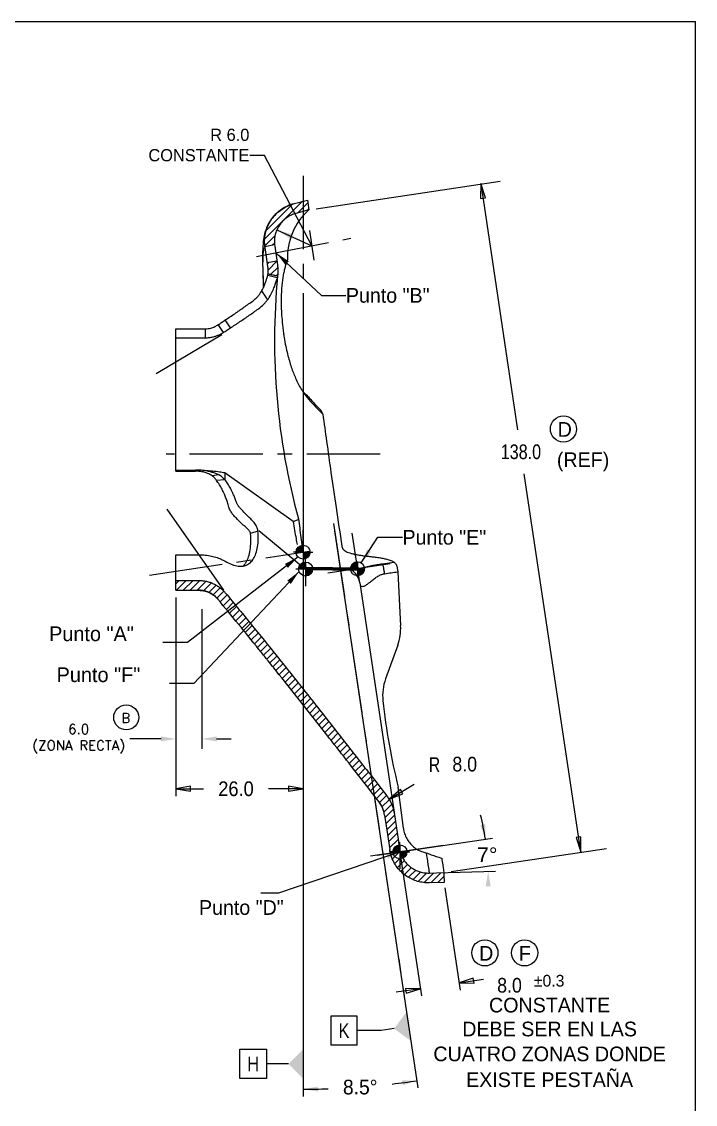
# Model space of a CAD drawing. Extents: x 0 to 594, y -9 to 420.
# Drawn here: x 456.4 to 594, y 198.8 to 420 of the extents above; entities that cross this region are included whole.
import ezdxf
from ezdxf.enums import TextEntityAlignment as Align

# ---------------------------------------------------------------- set-up
doc = ezdxf.new("R2010")
doc.units = 0
doc.header["$LTSCALE"] = 40
doc.header["$MEASUREMENT"] = 0
doc.linetypes.add('CENTER', pattern=[0.6, 0.375, -0.075, 0.075, -0.075])
doc.layers.get('0').update_dxf_attribs({"linetype": 'CONTINUOUS'})
doc.layers.get('Defpoints').update_dxf_attribs({"linetype": 'CONTINUOUS'})
doc.layers.add('DEFAULT_1', color=7, linetype='CENTER')
doc.styles.add('ROMANS', font='romans', dxfattribs={"height": 2})
doc.styles.add('TEXTSTYLE_0', font='txt', dxfattribs={"width": 0.8})
doc.dimstyles.get("Standard").update_dxf_attribs({"dimtxt": 2.5, "dimasz": 1.5, "dimexe": 0.18, "dimexo": 0.0625, "dimgap": 0.09, "dimtad": 0, "dimtih": 1, "dimtoh": 1, "dimlfac": 1.0065, "dimzin": 0, "dimdsep": 46, "dimtxsty": 'ROMANS', "dimcen": 1, "dimclrd": 6, "dimclre": 6, "dimclrt": 6, "dimadec": 0, "dimazin": 0, "dimtp": 0.1005, "dimtm": 0.1005, "dimtfac": 0.9, "dimtofl": 0, "dimtmove": 0, "dimatfit": 0, "dimfxl": 1, "dimtolj": 1, "dimtzin": 0, "dimarcsym": 0})

# ---------------------------------------------------------------- blocks, each defined once
blk = doc.blocks.new('*D11')
at = {"color": 6, "lineweight": -2}
for p, q in [((487.9, 300.11), (487.9, 271.45)), ((493.21, 299.97), (493.21, 271.45)), ((484.9, 273.45), (478.53, 273.45)), ((496.21, 273.45), (499.21, 273.45))]:
    blk.add_line(p, q, dxfattribs=at)
at = {"color": 6}
for points in [[(484.9, 273.95), (484.9, 272.95), (487.9, 273.45)], [(496.21, 273.95), (496.21, 272.95), (493.21, 273.45)]]:
    blk.add_solid(points, dxfattribs=at)
at = {"layer": 'Defpoints', "color": 0}
for p in [(487.9, 303.82), (493.21, 303.68), (493.21, 273.45)]:
    blk.add_point(p, dxfattribs=at)
at = {"color": 6, "insert": (468.06, 273.45), "char_height": 2, "attachment_point": 5, "style": 'ROMANS'}
blk.add_mtext('\\A1;6.0\\P(ZONA RECTA)', dxfattribs=at)

msp = doc.modelspace()

# ---------------------------------------------------------------- linework, layer by layer
at = {"color": 7, "linetype": 'Continuous'}
for p, q in [((0, 420), (594, 420)), ((594, 0), (594, 420)), ((511.8858, 382.7514), (514.7749, 383.5526)), ((514.7749, 383.5526), (515.0728, 381.5595)), ((515.0728, 381.5595), (512.4213, 380.8241)), ((515.1745, 377.3242), (516.0777, 371.2809)), ((508.0902, 374.1576), (508.6678, 370.2926)), ((508.268, 366.5554), (508.442, 367.1253)), ((506.6609, 363.1546), (505.4634, 365.0015)), ((487.8976, 328.138), (487.8976, 357.2467)), ((487.8976, 357.2467), (493.9557, 357.2467)), ((497.6104, 356.496), (496.5768, 358.1066)), ((487.8976, 355.403), (493.9557, 355.403)), ((514.2223, 343.836), (515.0502, 342.7962)), ((515.0502, 342.7962), (514.6741, 343.6622)), ((517.924, 339.7836), (517.5631, 340.5476)), ((487.8976, 328.3885), (491.9351, 328.3885)), ((487.8976, 328.138), (491.9351, 328.138)), ((497.9274, 326.3936), (496.2078, 326.2381)), ((503.5132, 318.6247), (503.5219, 318.6181)), ((505.7111, 317.1556), (505.7236, 317.1481)), ((512.9299, 318.391), (512.9302, 318.3896)), ((504.6599, 315.9022), (503.168, 315.397)), ((512.5506, 312.1093), (512.5506, 311.6128)), ((512.64, 312.3038), (512.64, 311.6131)), ((512.7293, 312.445), (512.7293, 311.6133)), ((512.8186, 312.5572), (512.8186, 311.6135)), ((512.9079, 312.6497), (512.9079, 311.6137)), ((512.9972, 312.7275), (512.9972, 311.614)), ((513.0865, 312.7935), (513.0865, 311.6142)), ((513.1759, 312.8495), (513.1759, 311.6144)), ((513.2652, 312.897), (513.2652, 311.6146)), ((513.3545, 312.9367), (513.3545, 311.6149)), ((513.4438, 312.9694), (513.4438, 311.6151)), ((513.5331, 312.9956), (513.5331, 311.6153)), ((513.6224, 313.0156), (513.6224, 311.6155)), ((513.7117, 313.0298), (513.7117, 311.6158)), ((513.8011, 313.0382), (513.8011, 311.616)), ((513.8904, 313.041), (513.8904, 310.1828)), ((487.8976, 303.8198), (487.8976, 311.068)), ((487.8976, 311.068), (492.6259, 311.068)), ((512.4613, 311.6126), (515.3194, 311.6198)), ((513.9797, 311.6164), (513.9797, 310.1856)), ((514.069, 311.6167), (514.069, 310.194)), ((514.1583, 311.6169), (514.1583, 310.2082)), ((514.2476, 311.6171), (514.2476, 310.2282)), ((514.337, 311.6174), (514.337, 310.2544)), ((514.4263, 311.6176), (514.4263, 310.2871)), ((514.5156, 311.6178), (514.5156, 310.3269)), ((514.6049, 311.618), (514.6049, 310.3743)), ((514.6942, 311.6183), (514.6942, 310.4303)), ((514.7835, 311.6185), (514.7835, 310.4963)), ((514.8728, 311.6187), (514.8728, 310.5741)), ((514.9622, 311.6189), (514.9622, 310.6666)), ((515.0515, 311.6192), (515.0515, 310.7788)), ((515.1408, 311.6194), (515.1408, 310.92)), ((515.2301, 311.6196), (515.2301, 311.1145)), ((512.9812, 308.1638), (515.8393, 308.171)), ((513.0705, 308.6605), (513.0705, 308.164)), ((513.1598, 308.855), (513.1598, 308.1642)), ((513.2491, 308.9962), (513.2491, 308.1644)), ((513.3385, 309.1083), (513.3385, 308.1647)), ((513.4278, 309.2009), (513.4278, 308.1649)), ((513.5171, 309.2787), (513.5171, 308.1651)), ((513.6064, 309.3446), (513.6064, 308.1654)), ((513.6957, 309.4007), (513.6957, 308.1656)), ((513.785, 309.4481), (513.785, 308.1658)), ((513.8744, 309.4879), (513.8744, 308.166)), ((513.9637, 309.5206), (513.9637, 308.1663)), ((514.053, 309.5468), (514.053, 308.1665)), ((514.1423, 309.5668), (514.1423, 308.1667)), ((514.2316, 309.5809), (514.2316, 308.1669)), ((514.3209, 309.5894), (514.3209, 308.1672)), ((514.4102, 309.5921), (514.4102, 306.734)), ((514.4996, 308.1676), (514.4996, 306.7368)), ((514.5889, 308.1678), (514.5889, 306.7452)), ((514.6782, 308.1681), (514.6782, 306.7593)), ((514.7675, 308.1683), (514.7675, 306.7794)), ((514.8568, 308.1685), (514.8568, 306.8056)), ((514.9461, 308.1687), (514.9461, 306.8383)), ((515.0355, 308.169), (515.0355, 306.878)), ((515.1248, 308.1692), (515.1248, 306.9254)), ((515.2141, 308.1694), (515.2141, 306.9815)), ((515.3034, 308.1696), (515.3034, 307.0475)), ((515.3927, 308.1699), (515.3927, 307.1253)), ((515.482, 308.1701), (515.482, 307.2178)), ((515.5713, 308.1703), (515.5713, 307.3299)), ((515.6607, 308.1705), (515.6607, 307.4712)), ((515.75, 308.1708), (515.75, 307.6657)), ((520.0876, 309.1979), (520.0878, 309.1978)), ((521.0928, 308.8585), (521.0936, 308.8584)), ((521.3097, 308.8313), (521.3105, 308.8313)), ((523.5791, 308.2184), (526.4372, 308.2256)), ((523.6684, 308.7151), (523.6684, 308.2186)), ((523.7577, 308.9096), (523.7577, 308.2189)), ((523.847, 309.0509), (523.847, 308.2191)), ((523.9364, 309.163), (523.9364, 308.2193)), ((524.0257, 309.2555), (524.0257, 308.2195)), ((524.115, 309.3333), (524.115, 308.2198)), ((524.2043, 309.3993), (524.2043, 308.22)), ((524.2936, 309.4553), (524.2936, 308.2202)), ((524.3829, 309.5028), (524.3829, 308.2204)), ((524.4722, 309.5425), (524.4722, 308.2207)), ((524.5616, 309.5752), (524.5616, 308.2209)), ((524.6509, 309.6014), (524.6509, 308.2211)), ((524.7402, 309.6214), (524.7402, 308.2213)), ((524.8295, 309.6356), (524.8295, 308.2216)), ((524.9188, 309.644), (524.9188, 308.2218)), ((525.0081, 309.6468), (525.0081, 306.7886)), ((525.0975, 308.2222), (525.0975, 306.7914)), ((525.1868, 308.2225), (525.1868, 306.7998)), ((525.2761, 308.2227), (525.2761, 306.814)), ((525.3654, 308.2229), (525.3654, 306.834)), ((525.4547, 308.2232), (525.4547, 306.8602)), ((525.544, 308.2234), (525.544, 306.8929)), ((525.6333, 308.2236), (525.6333, 306.9327)), ((525.7227, 308.2238), (525.7227, 306.9801)), ((525.812, 308.2241), (525.812, 307.0361)), ((525.9013, 308.2243), (525.9013, 307.1021)), ((525.9906, 308.2245), (525.9906, 307.1799)), ((526.0799, 308.2247), (526.0799, 307.2724)), ((526.1692, 308.225), (526.1692, 307.3846)), ((526.2586, 308.2252), (526.2586, 307.5258)), ((526.3479, 308.2254), (526.3479, 307.7203)), ((533.0353, 308.7279), (533.2107, 307.5945)), ((487.8976, 305.8198), (492.622, 305.8198)), ((525.4538, 305.3324), (533.5509, 251.1543)), ((487.8976, 303.8198), (492.622, 303.8198)), ((530.9085, 261.9129), (530.9086, 261.9128)), ((529.3281, 260.6872), (529.3281, 260.6872)), ((530.5209, 257.897), (531.5728, 250.8587)), ((532.4994, 258.1895), (532.5002, 258.1845)), ((532.231, 250.3875), (535.0892, 250.3947)), ((532.3204, 250.8842), (532.3204, 250.3877)), ((532.4097, 251.0787), (532.4097, 250.3879)), ((532.499, 251.2199), (532.499, 250.3881)), ((532.5883, 251.332), (532.5883, 250.3884)), ((532.6777, 251.4246), (532.6777, 250.3886)), ((532.767, 251.5024), (532.767, 250.3888)), ((532.8563, 251.5683), (532.8563, 250.3891)), ((532.9456, 251.6244), (532.9456, 250.3893)), ((533.0349, 251.6718), (533.0349, 250.3895)), ((533.1242, 251.7116), (533.1242, 250.3897)), ((533.2135, 251.7443), (533.2135, 250.39)), ((533.3029, 251.7705), (533.3029, 250.3902)), ((533.3922, 251.7905), (533.3922, 250.3904)), ((533.4815, 251.8046), (533.4815, 250.3906)), ((533.5708, 251.8131), (533.5708, 250.3909)), ((533.6601, 251.8159), (533.6601, 248.9577)), ((533.7494, 250.3913), (533.7494, 248.9605)), ((533.8388, 250.3915), (533.8388, 248.9689)), ((533.9281, 250.3918), (533.9281, 248.983)), ((534.0174, 250.392), (534.0174, 249.0031)), ((534.1067, 250.3922), (534.1067, 249.0293)), ((534.196, 250.3924), (534.196, 249.062)), ((534.2853, 250.3927), (534.2853, 249.1017)), ((534.3746, 250.3929), (534.3746, 249.1491)), ((534.464, 250.3931), (534.464, 249.2052)), ((534.5533, 250.3933), (534.5533, 249.2712)), ((534.6426, 250.3936), (534.6426, 249.349)), ((534.7319, 250.3938), (534.7319, 249.4415)), ((534.8212, 250.394), (534.8212, 249.5536)), ((534.9105, 250.3942), (534.9105, 249.6949)), ((534.9999, 250.3945), (534.9999, 249.8894)), ((539.6422, 246.0424), (542.6387, 246.1209)), ((542.6911, 244.1213), (539.6947, 244.0429))]:
    msp.add_line(p, q, dxfattribs=at)
at = {"color": 6, "linetype": 'Continuous'}
for p, q in [((516.5563, 381.7812), (554.1069, 387.3932)), ((550.1878, 386.9136), (557.705, 336.6151)), ((508.4236, 372.7267), (517.6272, 364.0722)), ((517.6272, 364.0722), (522.6272, 364.0722)), ((513.8976, 357.4781), (513.8976, 200.3808)), ((570.5893, 250.4043), (559.05, 327.6151)), ((520.3289, 315.9456), (537.3398, 202.1229)), ((525.7596, 309.4332), (529.1876, 314.6464)), ((529.1876, 314.6464), (534.1876, 314.6464)), ((512.8536, 310.6284), (490.2564, 293.1645)), ((513.0772, 307.6481), (491.5811, 284.7956)), ((513.8976, 308.1197), (513.8976, 261.7685)), ((514.415, 306.1582), (514.415, 304.6582)), ((487.8976, 302.3198), (487.8976, 261.7685)), ((490.2564, 293.1645), (485.2564, 293.1645)), ((491.5811, 284.7956), (486.5811, 284.7956)), ((487.8976, 263.2685), (493.5604, 263.2685)), ((513.8976, 263.2685), (506.8104, 263.2685)), ((531.4489, 261.1227), (536.5792, 264.1974)), ((529.019, 249.6745), (552.5992, 253.1986)), ((544.1222, 246.3426), (575.8627, 251.0862)), ((533.7452, 249.854), (538.0684, 220.9265)), ((541.1417, 246.0817), (553.1942, 246.3973)), ((542.8581, 243.0032), (545.9808, 222.109)), ((545.7591, 223.5925), (550.7042, 224.3316)), ((537.8467, 222.41), (532.9016, 221.671))]:
    msp.add_line(p, q, dxfattribs=at)
at = {"color": 5, "linetype": 'Continuous'}
for p, q in [((506.0657, 375.6164), (513.7052, 383.256)), ((512.7898, 380.9263), (514.8583, 382.9948)), ((506.4019, 377.3668), (511.7266, 382.6915)), ((514.7467, 381.469), (515.0422, 381.7645)), ((506.0898, 374.2263), (508.1761, 376.3126)), ((507.6724, 374.3947), (508.0473, 374.7696)), ((506.6124, 370.5063), (506.9449, 370.8388)), ((506.7505, 369.2301), (508.5566, 371.0363)), ((507.2426, 368.3081), (508.7132, 369.7787)), ((508.4056, 368.0568), (508.7213, 368.3726)), ((487.8976, 305.1225), (488.595, 305.8198)), ((488.0092, 303.8198), (490.0092, 305.8198)), ((489.4234, 303.8198), (491.4234, 305.8198)), ((490.8376, 303.8198), (492.8264, 305.8086)), ((492.2518, 303.8198), (494.0928, 305.6608)), ((493.5661, 303.7199), (495.1735, 305.3273)), ((494.6438, 303.3834), (496.1298, 304.8694)), ((495.5481, 302.8735), (496.9727, 304.298)), ((496.2912, 302.2024), (497.7058, 303.6169)), ((496.9423, 301.4392), (498.3635, 302.8604)), ((497.5809, 300.6636), (499.0031, 302.0858)), ((498.2196, 299.888), (499.6426, 301.3111)), ((498.8582, 299.1124), (500.2822, 300.5365)), ((499.4968, 298.3368), (500.9211, 299.7611)), ((500.1354, 297.5612), (501.557, 298.9828)), ((500.7733, 296.7849), (502.1929, 298.2045)), ((501.4067, 296.0041), (502.8288, 297.4262)), ((502.0401, 295.2233), (503.4647, 296.6479)), ((502.6736, 294.4426), (504.098, 295.867)), ((503.307, 293.6618), (504.7307, 295.0855)), ((503.9404, 292.881), (505.3635, 294.3041)), ((504.5739, 292.1002), (505.9963, 293.5226)), ((505.2052, 291.3173), (506.6278, 292.7399)), ((505.8346, 290.5325), (507.2579, 291.9558)), ((506.464, 289.7477), (507.888, 291.1717)), ((507.0934, 288.9629), (508.5181, 290.3876)), ((507.7228, 288.1781), (509.1479, 289.6032)), ((508.3523, 287.3933), (509.7757, 288.8168)), ((508.9817, 286.6085), (510.4035, 288.0304)), ((509.6081, 285.8208), (511.0313, 287.244)), ((510.2343, 285.0328), (511.6591, 286.4575)), ((510.8605, 284.2447), (512.2854, 285.6696)), ((511.4867, 283.4567), (512.9112, 284.8812)), ((512.1129, 282.6687), (513.537, 284.0928)), ((512.7391, 281.8807), (514.1628, 283.3044)), ((513.3644, 281.0918), (514.7879, 282.5153)), ((513.988, 280.3012), (515.412, 281.7252)), ((514.6116, 279.5106), (516.0361, 280.935)), ((515.2352, 278.72), (516.6602, 280.1449)), ((515.8588, 277.9294), (517.2842, 279.3547)), ((516.4824, 277.1387), (517.9068, 278.5631)), ((517.106, 276.3481), (518.5294, 277.7715)), ((517.7279, 275.5558), (519.152, 276.9798)), ((518.3494, 274.7631), (519.7746, 276.1882)), ((518.9709, 273.9703), (520.3962, 275.3957)), ((519.5924, 273.1776), (521.0175, 274.6027)), ((520.2139, 272.3849), (521.6388, 273.8098)), ((520.8354, 271.5922), (522.26, 273.0168)), ((521.4563, 270.7989), (522.881, 272.2236)), ((522.0761, 270.0045), (523.5011, 271.4294)), ((522.6958, 269.21), (524.1211, 270.6353)), ((523.3156, 268.4156), (524.7412, 269.8412)), ((523.9354, 267.6211), (525.3613, 269.0471)), ((524.5551, 266.8267), (525.9805, 268.252)), ((525.1749, 266.0322), (526.5996, 267.4569)), ((525.7935, 265.2366), (527.2186, 266.6617)), ((526.4119, 264.4407), (527.8377, 265.8666)), ((527.0302, 263.6449), (528.4563, 265.071)), ((527.6485, 262.849), (529.0745, 264.2749)), ((528.2669, 262.0531), (529.6926, 263.4788)), ((528.8852, 261.2572), (530.3107, 262.6828)), ((529.4858, 260.4436), (530.9268, 261.8846)), ((530.0037, 259.5473), (531.4825, 261.0261)), ((530.3762, 258.5056), (531.9454, 260.0748)), ((530.6069, 257.3221), (532.3027, 259.0179)), ((530.7908, 256.0917), (532.55, 257.851)), ((530.9746, 254.8614), (532.7339, 256.6207)), ((531.1585, 253.631), (532.9178, 255.3903)), ((531.3424, 252.4007), (533.1017, 254.16)), ((531.5263, 251.1704), (533.2855, 252.9296)), ((531.7747, 250.0046), (533.4694, 251.6993)), ((532.1361, 248.9518), (533.705, 250.5207)), ((532.6037, 248.0051), (534.0826, 249.4841)), ((533.1608, 247.148), (534.6047, 248.5919)), ((533.8329, 246.406), (535.2511, 247.8241)), ((534.5897, 245.7486), (536.016, 247.1748)), ((535.4257, 245.1703), (536.9049, 246.6495)), ((536.3606, 244.691), (537.9376, 246.268)), ((537.4072, 244.3234), (539.1574, 246.0736)), ((538.5957, 244.0976), (540.5646, 246.0666)), ((539.9621, 244.0499), (542.0168, 246.1046)), ((541.4144, 244.0879), (542.6593, 245.3329))]:
    msp.add_line(p, q, dxfattribs=at)
at = {"linetype": 'Continuous'}
for p, q in [((511.8829, 382.7521), (511.8858, 382.7514)), ((508.6216, 367.6844), (506.6748, 368.1655)), ((499.044, 357.4198), (497.9953, 359.0416)), ((493.9557, 355.403), (493.9557, 357.2467)), ((491.9351, 328.3885), (491.9351, 328.138)), ((493.7496, 328.2585), (493.2307, 328.0201)), ((511.8747, 317.8368), (497.931, 327.7858)), ((496.6837, 327.3801), (495.3231, 327.1804)), ((530.1021, 309.2348), (532.4635, 309.563)), ((496.4681, 302.0143), (496.4683, 302.0145)), ((519.6545, 216.8553), (524.8545, 216.8553)), ((519.6545, 210.8553), (519.6545, 216.8553)), ((524.8545, 216.8553), (524.8545, 210.8553)), ((529.8545, 213.8553), (524.8545, 213.8553)), ((532.4941, 214.2498), (529.8545, 213.8553)), ((524.8545, 210.8553), (519.6545, 210.8553)), ((500.9976, 210.0373), (506.3976, 210.0373)), ((500.9976, 204.0373), (500.9976, 210.0373)), ((506.3976, 204.0373), (500.9976, 204.0373))]:
    msp.add_line(p, q, dxfattribs=at)
at = {"color": 6, "linetype": 'CENTER'}
msp.add_line((504.3589, 372.0238), (523.6456, 375.7426), dxfattribs=at)
for p, q in [((506.0902, 374.0785), (508.0587, 374.4719)), ((506.5734, 370.7672), (508.5402, 371.1464)), ((497.2782, 356.0115), (483.8499, 348.0459)), ((497.6978, 303.816), (486.1579, 320.376)), ((514.3683, 308.068), (504.8186, 315.9663)), ((533.2125, 307.5833), (533.81, 296.5611)), ((533.2301, 292.6228), (530.7333, 285.7096)), ((534.4053, 255.2282), (533.3281, 263.5701))]:
    msp.add_line(p, q)
at = {"color": 2, "linetype": 'Continuous'}
for p, q in [((513.8976, 313.1198), (513.8976, 316.1562)), ((513.8976, 311.6198), (513.8976, 313.1198)), ((525.022, 308.2225), (525.022, 309.7225)), ((533.6682, 248.3692), (533.6682, 246.8692))]:
    msp.add_line(p, q, dxfattribs=at)
at = {"lineweight": 60}
msp.add_line((525.2651, 308.1224), (514.5765, 308.2373), dxfattribs=at)
at = {"color": 0, "linetype": 'Continuous'}
for p, q in [((506.3976, 210.0373), (506.3976, 204.0373)), ((510.8976, 207.0373), (506.3976, 207.0373))]:
    msp.add_line(p, q, dxfattribs=at)
at = {"color": 6, "linetype": 'Continuous'}
for points in [[(551.1258, 384.0205), (550.1878, 386.9136), (550.1367, 383.8727), (551.1258, 384.0205)], [(490.8976, 263.7685), (487.8976, 263.2685), (490.8976, 262.7685), (490.8976, 263.7685)], [(510.8976, 262.7685), (513.8976, 263.2685), (510.8976, 263.7685), (510.8976, 262.7685)], [(533.7651, 263.0938), (531.4489, 261.1227), (534.2791, 262.236), (533.7651, 263.0938)], [(569.6513, 253.2974), (570.5893, 250.4043), (570.6404, 253.4453), (569.6513, 253.2974)], [(548.6522, 224.5305), (545.7591, 223.5925), (548.8, 223.5415), (548.6522, 224.5305)], [(534.9536, 221.4721), (537.8467, 222.41), (534.8058, 222.4611), (534.9536, 221.4721)]]:
    msp.add_lwpolyline(points, dxfattribs=at)
for centre, radius in [((567.0632, 336.7702), 2.6745), ((477.7662, 277.8381), 2.5492), ((551.0121, 229.7318), 2.6745), ((559.1335, 229.7318), 2.6745)]:
    msp.add_circle(centre, radius)
at = {"color": 7, "linetype": 'Continuous'}
for centre in [(513.8904, 311.6119), (514.4102, 308.1631), (525.0081, 308.2177), (533.6601, 250.3868)]:
    msp.add_circle(centre, 1.4291, dxfattribs=at)
for centre, radius, start, end in [((523.8831, 371.7501), 13.1932, 132.255822, 182.230361), ((647.4263, 354.9305), 139.3715, 174.619232, 195.199057), ((523.8247, 296.0197), 10, 340.142204, 3.103281), ((540.1387, 282.3127), 10, 160.142204, 185.922414), ((654.7381, 294.2008), 125.2144, 185.922414, 194.159733)]:
    msp.add_arc(centre, radius, start, end)
msp.add_arc((524.5869, 257.0102), 6, 8.500011, 37.795187, dxfattribs=at)
at = {"color": 6, "linetype": 'Continuous'}
for centre, radius, start, end in [((497.2968, 244.9336), 54.4166, 8.5, 13.764548), ((513.8976, 358.9781), 157.0973, 276.646392, 278.5), ((513.8976, 358.9781), 157.0973, 270, 271.872294)]:
    msp.add_arc(centre, radius, start, end, dxfattribs=at)
at = {"color": 7, "linetype": 'Continuous'}
for points in [[(511.844, 382.7509), (510.3361, 382.1649), (508.8165, 381.1626), (507.6569, 379.9761), (506.8431, 378.744), (506.3351, 377.6178), (506.0415, 376.6667), (505.873, 375.8737), (505.7694, 375.1656), (505.7017, 374.4837), (505.6622, 373.8916)], [(509.3233, 381.5163), (510.5509, 382.2494), (511.8858, 382.7514)], [(506.1108, 373.8626), (506.0274, 375.3095), (506.2073, 376.7514), (506.6453, 378.137), (507.327, 379.4205), (508.2296, 380.5595), (509.3233, 381.5163)], [(512.4213, 380.8241), (511.5012, 380.4859), (510.6451, 380.0003), (509.8802, 379.3814), (509.2271, 378.6465), (508.7031, 377.8152)], [(508.7031, 377.8152), (508.3348, 376.9486), (508.1066, 376.0344), (508.0245, 375.0947), (508.0902, 374.1576)], [(505.6622, 373.8916), (505.6569, 373.7921)], [(506.6885, 369.997), (506.3999, 371.9284), (506.1108, 373.8626)], [(505.6569, 373.7921), (505.629, 373.0644), (505.6149, 372.2762), (505.6141, 371.4122), (505.6264, 370.4611), (505.6524, 369.4138), (505.6928, 368.2626), (505.7484, 367.0013), (505.8158, 365.7014)], [(506.6187, 367.8424), (506.7286, 368.5551), (506.752, 369.2784), (506.6885, 369.997)], [(508.6678, 370.2926), (508.7525, 369.334), (508.7212, 368.3703), (508.5747, 367.4198)], [(506.3573, 367.1462), (506.4299, 367.3823), (506.5007, 367.6051)], [(506.5007, 367.6051), (506.5488, 367.7365), (506.5888, 367.8161), (506.6045, 367.8347), (506.6187, 367.8424)], [(508.669, 367.9999), (508.018, 368.1406), (507.366, 368.2814), (506.7129, 368.4225)], [(508.442, 367.1253), (508.4975, 367.2885), (508.5414, 367.3872), (508.5593, 367.4117), (508.5747, 367.4198)], [(503.7062, 362.9846), (504.5321, 363.7279), (504.8975, 364.1589), (505.2234, 364.6132), (505.7398, 365.5277), (506.0995, 366.3781), (506.3424, 367.0982), (506.3573, 367.1462)], [(504.7784, 361.3309), (505.8756, 362.2712), (506.36, 362.8148), (506.7913, 363.3866), (507.4715, 364.5341), (507.9401, 365.5975), (508.2493, 366.4952), (508.268, 366.5554)], [(497.9953, 359.0416), (498.9598, 359.6841), (499.9204, 360.3354), (500.8744, 360.992), (501.8192, 361.6505), (502.7566, 362.3108), (503.7055, 362.9856)], [(499.044, 357.4198), (500.0164, 358.0558), (500.9828, 358.701), (501.9409, 359.3518), (502.8887, 360.005), (503.8281, 360.6606), (504.7784, 361.3309)], [(496.5768, 358.1066), (497.2829, 358.5718), (497.9953, 359.0416)], [(493.9557, 357.2467), (494.5291, 357.2904), (495.032, 357.3918), (495.4742, 357.5313), (495.8714, 357.699), (496.235, 357.8904), (496.5768, 358.1066)], [(493.9557, 355.403), (494.7569, 355.4526), (495.4589, 355.5785), (496.0756, 355.7551), (496.629, 355.9696), (497.1353, 356.2162), (497.6104, 356.496)], [(497.6104, 356.496), (498.3246, 356.9554), (499.044, 357.4198)], [(513.7623, 344.528), (514.3393, 343.9612)], [(514.3393, 343.9612), (514.6741, 343.6623)], [(514.6741, 343.6622), (515.2667, 342.9881)], [(515.2667, 342.9881), (516.0541, 342.1227), (517.5631, 340.5476)], [(515.0502, 342.7963), (516.4227, 341.3069), (517.3584, 340.3459)], [(517.3584, 340.3459), (517.924, 339.7836)], [(517.924, 339.7836), (518.687, 334.2417), (519.5896, 327.8942), (520.6336, 320.7294), (521.8097, 312.8023)], [(493.7496, 328.2585), (493.1447, 328.3313), (492.5321, 328.3746), (491.9351, 328.3885)], [(493.2307, 328.0201), (492.799, 328.0886), (492.3616, 328.1279), (491.9351, 328.138)], [(495.3231, 327.1804), (494.8639, 327.4532), (494.3572, 327.6881), (493.8102, 327.8789), (493.2307, 328.0201)], [(496.6837, 327.3801), (496.0393, 327.6664), (495.3286, 327.9118), (494.5616, 328.1107), (493.7496, 328.2585)], [(496.2078, 326.2381), (495.8139, 326.7663), (495.3231, 327.1804)], [(497.8081, 323.4705), (497.3316, 324.4652), (496.798, 325.3941), (496.2078, 326.2381)], [(497.9274, 326.3936), (497.3732, 326.9456), (496.6837, 327.3801)], [(499.5338, 323.6846), (499.0551, 324.6566), (498.5194, 325.5656), (497.9274, 326.3936)], [(498.4418, 321.8238), (498.1393, 322.6649), (497.8081, 323.4705)], [(500.1709, 322.0752), (499.8667, 322.8971), (499.5338, 323.6846)], [(499.5503, 319.2876), (499.0759, 319.9976), (498.6987, 320.8326), (498.4418, 321.8238)], [(501.052, 320.5622), (500.7168, 320.9905), (500.4209, 321.4885), (500.1709, 322.0752)], [(501.8897, 316.9568), (501.0441, 317.747), (500.2645, 318.5248), (499.5503, 319.2876)], [(503.1971, 318.3843), (502.0586, 319.4888), (501.052, 320.5622)], [(503.168, 315.397), (503.0684, 315.6636), (502.9057, 315.9357), (502.6968, 316.2025), (502.4556, 316.4589), (502.1883, 316.7071), (501.8887, 316.9556)], [(504.6599, 315.9022), (504.5677, 316.3727), (504.3928, 316.829), (504.1559, 317.2571), (503.8747, 317.6532), (503.5572, 318.0237), (503.1965, 318.3833)], [(505.7387, 317.1376), (505.7104, 317.1544)], [(512.9299, 318.391), (513.1911, 316.5031), (513.4589, 314.6148), (513.733, 312.7299)], [(502.2657, 309.5517), (502.7526, 310.6604), (503.0846, 312.0625), (503.2253, 313.6753), (503.1679, 315.3969)], [(502.5572, 309.0693), (502.7698, 309.1979), (503.1399, 309.4908), (503.7753, 310.2803), (504.2672, 311.3512), (504.5925, 312.6929), (504.7255, 314.243), (504.6599, 315.9022)], [(513.733, 312.7299), (513.7639, 312.5203)], [(521.8097, 312.8023), (521.8657, 312.5803), (521.9623, 312.3782), (522.2613, 312.0308), (522.6674, 311.7547), (523.1556, 311.5326), (523.7116, 311.351), (524.3257, 311.2002), (524.982, 311.074), (525.6803, 310.9646), (526.4318, 310.8639), (527.2491, 310.7644), (528.1454, 310.6565), (529.1345, 310.5249)], [(492.6259, 311.068), (493.9088, 311.0037), (495.1681, 310.8094), (496.3383, 310.493), (497.3937, 310.0596)], [(497.3937, 310.0596), (497.7099, 309.8962), (498.0014, 309.7343)], [(498.0014, 309.7343), (499.2333, 309.13), (499.8219, 308.9249), (500.3888, 308.7888), (501.4415, 308.7345), (501.9202, 308.8179), (502.3635, 308.9731), (502.5572, 309.0693)], [(529.1345, 310.5249), (529.6818, 310.44), (530.1805, 310.3509), (530.6141, 310.2607), (531.0124, 310.1636), (531.406, 310.0492), (531.7949, 309.9105), (532.1631, 309.7435)], [(532.1631, 309.7435), (532.3204, 309.6558), (532.4635, 309.563)], [(501.7112, 308.7921), (502.1449, 309.3536)], [(502.1449, 309.3536), (502.2552, 309.5337), (502.2657, 309.5517)], [(532.4635, 309.563), (532.7465, 309.3169), (532.9399, 309.0341), (533.0353, 308.7279)], [(492.622, 305.8198), (493.3877, 305.7778), (494.1452, 305.6521), (494.8844, 305.4441), (495.5965, 305.1564), (496.2727, 304.7924), (496.9049, 304.3567), (497.4856, 303.8543), (498.0071, 303.2921)], [(492.622, 303.8198), (493.5712, 303.7289), (494.7733, 303.3333), (495.8358, 302.6499), (496.4681, 302.0143)], [(493.4671, 303.7479), (493.2468, 303.7806), (492.622, 303.8198)], [(493.6448, 303.7141), (493.4671, 303.7479)], [(494.7011, 303.3671), (494.4586, 303.4703), (493.8624, 303.6635), (493.6448, 303.7141)], [(494.8387, 303.3016), (494.7011, 303.3671)], [(495.7742, 302.701), (495.5554, 302.8689), (495.0259, 303.204), (494.8387, 303.3016)], [(498.0071, 303.2921), (500.7946, 299.9159), (503.5717, 296.5169), (506.3333, 293.1064), (509.0743, 289.6954), (511.7946, 286.2878), (514.5114, 282.8653), (517.2399, 279.4111), (519.9745, 275.934), (522.7074, 272.4459), (525.439, 268.9476), (528.1719, 265.4373), (530.9086, 261.9128)], [(495.9092, 302.5873), (495.7742, 302.701)], [(496.4683, 302.0145), (496.0388, 302.4702), (495.9092, 302.5873)], [(506.3744, 289.8656), (504.872, 291.7328), (500.6834, 296.8956), (496.4685, 302.0147)], [(506.7356, 289.4156), (506.3744, 289.8656)], [(529.3281, 260.6871), (525.2932, 265.8806), (521.2625, 271.0473), (517.2193, 276.2046), (513.1459, 281.3688), (509.0289, 286.5497), (506.7356, 289.4156)], [(530.9086, 261.9128), (531.6481, 260.7704), (532.1842, 259.5163), (532.499, 258.1926)], [(529.8294, 259.9283), (529.3281, 260.6872)], [(530.1424, 259.2765), (529.8826, 259.8307), (529.8294, 259.9283)], [(530.2673, 258.942), (530.1424, 259.2765)], [(530.5209, 257.897), (530.285, 258.8894), (530.2673, 258.942)], [(533.3607, 252.4267), (533.4286, 252.0531), (533.5186, 251.6962), (533.6307, 251.3562), (533.6896, 251.2052)], [(535.0822, 245.3609), (534.0277, 246.191), (533.1265, 247.1859), (532.404, 248.318), (531.8809, 249.5554), (531.5728, 250.8587)], [(533.5509, 251.1543), (533.8068, 250.1024), (534.2491, 249.1107), (534.863, 248.2149), (535.6284, 247.4443), (536.5201, 246.8243), (537.5088, 246.3752), (538.5621, 246.1118), (539.6422, 246.0424)], [(539.0355, 250.1753), (540.0455, 249.7966), (541.0985, 249.4361), (542.1945, 249.0949)], [(542.1945, 249.0949), (542.3977, 247.7382), (542.5399, 246.7852), (542.6203, 246.2451), (542.6399, 246.1124)], [(542.6387, 246.1209), (542.6561, 245.4554), (542.6736, 244.7889), (542.6911, 244.1213)], [(539.6947, 244.0429), (538.4817, 244.1033), (537.2877, 244.3479), (536.1461, 244.7704), (535.0822, 245.3609)]]:
    msp.add_spline(points, degree=3, dxfattribs=at)
at = {"linetype": 'Continuous'}
for points in [[(511.8829, 382.7521), (510.5478, 382.2489), (509.3233, 381.5163)], [(505.8436, 365.7806), (505.78, 367.1606), (505.7052, 369.7279), (505.7091, 371.5079), (505.7677, 372.6983), (505.8648, 373.4248), (505.9845, 373.7796), (506.1108, 373.8626)], [(497.931, 327.7858), (496.824, 327.9832), (495.3994, 328.1443), (493.7496, 328.2585)], [(497.931, 327.7858), (497.9291, 327.089), (497.9274, 326.3936)], [(506.0736, 317.6252), (506.0995, 317.6052)], [(512.9302, 318.3896), (512.8248, 318.234), (512.4692, 318.0473), (511.8747, 317.8368)], [(511.8747, 317.8368), (512.1593, 316.092), (512.4485, 314.3419), (512.6469, 313.1551)], [(513.733, 312.7299), (513.6206, 312.7156), (513.4619, 312.6712)], [(523.8669, 307.9457), (524.949, 308.1785), (526.1159, 308.4619), (527.2829, 308.7379), (528.419, 308.9679), (529.5098, 309.1278)], [(529.5098, 309.1278), (529.8164, 309.1894), (530.1021, 309.2348)], [(530.1021, 309.2348), (530.242, 308.6254), (530.3768, 307.9428), (530.5015, 307.2119)], [(530.5015, 307.2119), (531.8561, 307.4032), (533.2107, 307.5945)], [(525.9621, 304.6159), (526.3484, 304.6829), (526.8623, 304.9667), (527.4855, 305.4277), (528.1597, 305.9622), (528.8373, 306.465), (529.5024, 306.8697), (530.1483, 307.1345)], [(530.1483, 307.1345), (530.3308, 307.181), (530.5015, 307.212)], [(525.553, 304.6697), (525.5986, 304.6625), (525.7362, 304.6445), (525.962, 304.6159)], [(535.0822, 245.3609), (534.0278, 246.1907), (533.1269, 247.185), (532.4048, 248.3158), (531.882, 249.5515), (531.5731, 250.8571)], [(539.0355, 250.1753), (539.3879, 247.7991), (539.591, 246.4159), (539.6423, 246.0423)]]:
    msp.add_spline(points, degree=3, dxfattribs=at)
at = {"color": 7, "linetype": 'Continuous'}
for points, knots in [([(510.6984, 371.277), (510.6748, 371.2196), (510.5585, 370.9287), (510.3646, 370.3827), (510.137, 369.6062), (509.9328, 368.7474), (509.754, 367.7898), (509.6063, 366.7289), (509.4948, 365.5632), (509.424, 364.2799), (509.4, 362.8543), (509.4324, 361.2555), (509.5359, 359.4617), (509.6907, 357.8529), (509.8641, 356.5067), (510.0556, 355.2207), (510.3228, 353.7498), (510.6819, 352.1472), (511.0634, 350.7229), (511.466, 349.4376), (511.8948, 348.2508), (512.3629, 347.1213), (512.8893, 346.0156), (513.496, 344.916), (513.9632, 344.1973), (514.2188, 343.8407), (514.2223, 343.8359)], [2.83767255, 2.83767255, 2.83767255, 2.83767255, 3.02390006, 3.77711785, 4.57506143, 5.4502064, 6.42425046, 7.49628376, 8.66247313, 9.93649483, 11.3509377, 12.93892868, 14.73274623, 16.74016118, 17.78592634, 18.80453996, 20.64041334, 22.26959392, 23.73006298, 25.06269556, 26.30909753, 27.51455988, 28.72920888, 29.98108259, 31.27960055, 31.29735673, 31.29735673, 31.29735673, 31.29735673]), ([(525.4537, 305.3324), (525.4184, 305.5127), (525.328, 305.9733), (525.0321, 306.6619), (524.5669, 307.3379), (524.07, 307.818), (523.7315, 308.0575), (523.5993, 308.1403)], [0, 0, 0, 0, 0.55030226, 1.40627435, 2.22516084, 2.99822877, 3.46563527, 3.46563527, 3.46563527, 3.46563527]), ([(534.3655, 255.1302), (534.4376, 254.7756), (534.582, 254.0654), (535.0374, 253.0709), (535.6517, 252.1696), (536.422, 251.3951), (537.3184, 250.7709), (538.2524, 250.3495), (538.891, 250.1727), (539.1825, 250.1193)], [0, 0, 0, 0, 1.08259787, 2.16845174, 3.25444064, 4.34058772, 5.42665011, 6.51251938, 7.40134259, 7.40134259, 7.40134259, 7.40134259])]:
    msp.add_open_spline(points, degree=3, knots=knots, dxfattribs=at)
at = {"color": 6, "linetype": 'Continuous'}
for points in [[(508.4236, 372.7267), (510.9517, 371.0359), (510.2666, 370.3074)], [(525.7596, 309.4332), (526.9901, 312.2146), (527.8257, 311.6652)], [(512.8536, 310.6284), (510.7856, 308.3983), (510.1741, 309.1895)], [(513.0772, 307.6481), (511.3859, 305.1204), (510.6575, 305.8055)], [(551.1157, 252.9768), (550.0983, 255.843), (551.0829, 256.0181)], [(551.6947, 246.358), (552.1906, 243.3573), (551.1906, 243.3587)], [(537.1181, 203.6064), (534.2161, 202.6961), (534.0778, 203.6865)], [(513.8976, 201.8808), (516.8927, 202.4094), (516.9023, 201.4095)]]:
    msp.add_solid(points, dxfattribs=at)
at = {"color": 0, "linetype": 'Continuous'}
for points in [[(535.9046, 211.7262), (535.0177, 217.6603), (532.4941, 214.2498)], [(513.8976, 204.0373), (513.8976, 210.0373), (510.8976, 207.0373)]]:
    msp.add_solid(points, dxfattribs=at)
at = {"layer": 'DEFAULT_1', "color": 6, "linetype": 'CENTER'}
for p, q in [((513.8976, 388.5108), (513.8976, 313.6199)), ((529.6588, 331.6198), (485.8976, 331.6198)), ((520.1072, 317.4291), (534.5215, 220.9807)), ((525.4538, 305.3324), (523.9372, 315.4812)), ((482.5121, 306.9292), (515.1279, 311.8037)), ((513.8976, 309.6197), (513.8976, 203.2586)), ((531.6572, 309.2142), (518.938, 307.3133))]:
    msp.add_line(p, q, dxfattribs=at)
at = {"layer": 'DEFAULT_1', "color": 2, "linetype": 'CENTER'}
for p, q in [((513.8976, 311.6198), (513.8976, 313.6199)), ((513.8976, 311.6198), (511.8975, 311.6198)), ((513.8976, 311.6198), (513.8976, 309.6197)), ((513.8976, 311.6198), (515.8977, 311.6198)), ((514.415, 308.1583), (514.415, 310.1584)), ((514.415, 308.1583), (512.4149, 308.1583)), ((514.415, 308.1583), (516.4151, 308.1583)), ((514.415, 308.1583), (514.415, 306.1582)), ((533.6682, 250.3693), (533.6682, 252.3694)), ((542.502, 251.6895), (527.5355, 249.4528)), ((533.6682, 250.3693), (531.6681, 250.3693)), ((533.6682, 250.3693), (535.6683, 250.3693)), ((533.6682, 250.3693), (533.6682, 248.3692))]:
    msp.add_line(p, q, dxfattribs=at)

# ---------------------------------------------------------------- texts
at = {"color": 0, "linetype": 'Continuous', "style": 'TEXTSTYLE_0'}
for s, width, p, p2 in [('Punto "B"', 0.7125, (522.6272, 362.5722), (539.7272, 362.5722)), ('138.0', 0.785714, (554.2525, 330.6151), (562.5025, 330.6151)), ('Punto "E"', 0.7125, (534.1876, 313.1464), (551.2876, 313.1464)), ('Punto "A"', 0.720833, (462.0208, 293.4276), (479.3208, 293.4276)), ('Punto "F"', 0.7125, (463.5456, 285.0587), (480.6456, 285.0587)), ('R', 1.15, (539.5792, 266.6979), (541.8792, 266.6979)), ('8.0', 0.918182, (544.3785, 266.7922), (549.4285, 266.7922)), ('7%%d', 1.05, (549.3974, 248.2774), (553.5974, 248.2774)), ('Punto "D"', 0.720833, (492.6321, 237.5043), (509.9321, 237.5043)), ('8.0', 0.918182, (553.5218, 221.6119), (558.5718, 221.6119)), ('8.5%%d', 0.88125, (522.0303, 200.8139), (529.0803, 200.8139))]:
    msp.add_text(s, height=3, dxfattribs=dict(at, width=width)).set_placement(p, p2, align=Align.FIT)
for s, height, p in [('D', 3, (565.8914, 335.1822)), ('(REF)', 3, (565.724, 328.9974)), ('D', 3, (549.8403, 228.1438)), ('F', 3, (557.9617, 228.1438)), ('%%p0.3', 2.4, (561.0312, 222.8406))]:
    msp.add_text(s, height=height).set_placement(p)
at = {"style": 'ROMANS'}
msp.add_text('B', height=2, dxfattribs=at).set_placement((476.7822, 276.7214))
at = {"linetype": 'Continuous', "style": 'TEXTSTYLE_0'}
for s, width, p, p2 in [('26.0', 0.852941, (496.5604, 261.7685), (503.8104, 261.7685)), ('K', 1.1, (521.1545, 212.3553), (523.3545, 212.3553)), ('H', 1.2, (502.4976, 205.5373), (504.8976, 205.5373))]:
    msp.add_text(s, height=3, dxfattribs=dict(at, width=width)).set_placement(p, p2, align=Align.FIT)
at = {"color": 0, "linetype": 'Continuous', "style": 'TEXTSTYLE_0'}
for s, p in [('CONSTANTE', (564.2347, 219.0608)), ('DEBE SER EN LAS', (564.2347, 214.1769)), ('CUATRO ZONAS DONDE', (564.2347, 209.0895)), ('EXISTE PESTAÑA', (564.2347, 204.2056))]:
    msp.add_text(s, height=3, dxfattribs=at).set_placement(p, align=Align.MIDDLE)
at = {"insert": (502.9169, 391.4256), "char_height": 2.5, "width": 50, "attachment_point": 9}
msp.add_mtext('R 6.0\\PCONSTANTE', dxfattribs=at)

# ---------------------------------------------------------------- dimensions: what is measured, and where the dimension line sits
dim = msp.add_linear_dim(base=(493.2098, 273.4496), p1=(487.8976, 303.8198), p2=(493.2098, 303.6789), text='6.0\\P(ZONA RECTA)', dimstyle='Standard', override={"dimtxt": 2.5, "dimasz": 3, "dimexe": 2, "dimexo": 3.7125, "dimcen": 5.346, "dimclrd": 6, "dimclre": 6, "dimtol": 0, "dimtp": 0, "dimtm": 0, "dimtfac": 1, "dimatfit": 3})
dim.commit()
dim.dimension.update_dxf_attribs({"geometry": '*D11', "text_midpoint": (468.0576, 273.4496), "dimtype": 160})

# ---------------------------------------------------------------- leaders
at = {"annotation_type": 0, "has_hookline": 1, "hookline_direction": 1, "text_width": 21.6667}
msp.add_leader([(508.6299, 377.3713), (515.6512, 374.224), (506.0069, 392.6756), (503.0069, 392.6756)], dimstyle='Standard', override={"dimtxt": 2.5, "dimasz": 3, "dimexe": 2, "dimexo": 3.7125, "dimgap": 0.09, "dimtad": 0, "dimcen": 5.346, "dimclrd": 6, "dimclre": 6, "dimtol": 0, "dimtp": 0, "dimtm": 0, "dimtfac": 1, "dimatfit": 3}, dxfattribs=at)
msp.add_leader([(533.9235, 250.4164), (508.884, 241.9562), (505.255, 241.9562)], dimstyle='Standard', override={"dimtxt": 2.5, "dimasz": 3, "dimexe": 2, "dimexo": 3.7125, "dimgap": 0.09, "dimtad": 0, "dimcen": 5.346, "dimclrd": 6, "dimclre": 6, "dimtol": 0, "dimtp": 0, "dimtm": 0, "dimtfac": 1, "dimatfit": 3})

doc.saveas('drawing.dxf')
